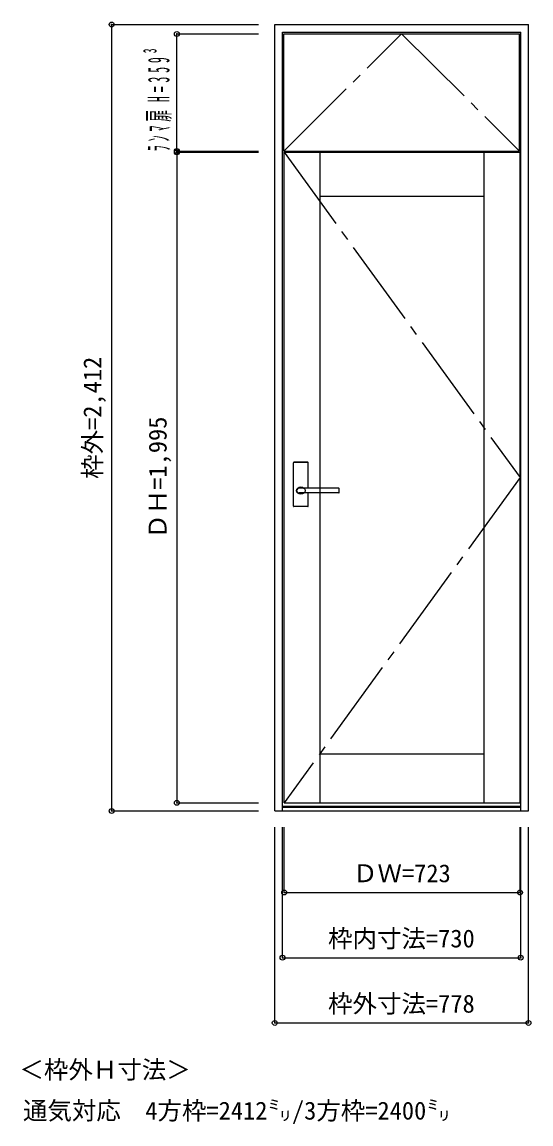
# Model space of a CAD drawing. Units: millimetres, scale not verified. Extents: x -921 to 640, y -1860 to 1519.
import ezdxf
from ezdxf.enums import TextEntityAlignment as Align

# ---------------------------------------------------------------- set-up
doc = ezdxf.new("R2010")
doc.units = ezdxf.units.MM
doc.header["$LTSCALE"] = 30
doc.header["$PDMODE"] = 32
doc.header["$PDSIZE"] = 15
doc.linetypes.add('CHAIN2', pattern=[12, 9, -1, 1, -1])
for name, color, linetype in [('0-0', 3, 'Continuous'), ('0-1_寸法', 7, 'Continuous'), ('0-2_文字', 7, 'Continuous')]:
    doc.layers.add(name, color=color, linetype=linetype)
doc.styles.add('ＭＳ ゴシック', font='')
doc.styles.get('ＭＳ ゴシック').set_extended_font_data('MS Gothic')

msp = doc.modelspace()

# ---------------------------------------------------------------- linework, layer by layer
at = {"layer": '0-0'}
for p, q in [((-145.96, 1511.99), (632.04, 1511.99)), ((-145.96, -900.01), (-145.96, 1511.99)), ((-121.96, 1487.99), (608.04, 1487.99)), ((-121.96, -900.01), (-121.96, 1487.99)), ((608.04, -900.01), (608.04, 1487.99)), ((632.04, -900.01), (632.04, 1511.99)), ((-118.46, 1482.99), (604.54, 1482.99)), ((-118.46, 1123.99), (-118.46, 1482.99)), ((604.54, 1123.99), (604.54, 1482.99)), ((-118.46, 1123.99), (604.54, 1123.99)), ((-116.96, 1119.99), (606.04, 1119.99)), ((-116.96, -875.01), (-116.96, 1119.99)), ((-6.96, -875.01), (-6.96, 1119.99)), ((496.04, -875.01), (496.04, 1119.99)), ((606.04, -875.01), (606.04, 1119.99)), ((-6.96, 984.99), (496.04, 984.99)), ((-44.96, 169.49), (-86.96, 169.49)), ((-88.46, 34.99), (-88.46, 167.99)), ((-43.46, 89.49), (-43.46, 167.99)), ((-70.78, 89.49), (-70.96, 89.49)), ((51.04, 75.49), (-70.96, 75.49)), ((51.04, 89.49), (-70.78, 89.49)), ((-43.46, 34.99), (-43.46, 75.49)), ((52.04, 76.49), (52.04, 88.49)), ((-44.96, 33.49), (-86.96, 33.49)), ((-6.96, -725.01), (496.04, -725.01)), ((-116.96, -875.01), (606.04, -875.01)), ((-145.96, -900.01), (632.04, -900.01)), ((-121.96, -885.01), (608.04, -885.01)), ((-121.96, -888.01), (608.04, -888.01))]:
    msp.add_line(p, q, dxfattribs=at)
at = {"layer": '0-0', "color": 7, "linetype": 'CHAIN2'}
for p, q in [((-118.46, 1123.99), (243.04, 1482.99)), ((243.04, 1482.99), (604.54, 1123.99)), ((-116.96, 1119.99), (606.04, 122.49)), ((606.04, 122.49), (-116.96, -875.01))]:
    msp.add_line(p, q, dxfattribs=at)
at = {"layer": '0-0', "color": 4}
for p, q in [((-44.96, 168.99), (-86.96, 168.99)), ((-87.96, 34.99), (-87.96, 167.99)), ((-43.96, 89.49), (-43.96, 167.99)), ((-43.96, 34.99), (-43.96, 75.49)), ((-44.96, 33.99), (-86.96, 33.99))]:
    msp.add_line(p, q, dxfattribs=at)
at = {"layer": '0-0'}
for centre, radius, start, end in [((-86.96, 167.99), 1.5, 90, 180), ((-44.96, 167.99), 1.5, 0, 90), ((51.04, 88.49), 1, 0, 90), ((51.04, 76.49), 1, 270, 0), ((-86.96, 34.99), 1.5, 180, 270), ((-44.96, 34.99), 1.5, 270, 0)]:
    msp.add_arc(centre, radius, start, end, dxfattribs=at)
at = {"layer": '0-0', "color": 4}
for centre, start, end in [((-86.96, 167.99), 90, 180), ((-44.96, 167.99), 0, 90), ((-86.96, 34.99), 180, 270), ((-44.96, 34.99), 270, 0)]:
    msp.add_arc(centre, 1, start, end, dxfattribs=at)
at = {"layer": '0-0'}
msp.add_ellipse((-65.96, 82.49), major_axis=(-13, 0), ratio=0.865384, dxfattribs=at)
msp.add_ellipse((-70.96, 82.49), major_axis=(-8, 0), ratio=0.875, start_param=4.712389, end_param=7.8539816, dxfattribs=at)
at = {"layer": '0-1_寸法', "color": 4}
for p, q in [((-645.96, 1511.99), (-645.96, -900.01)), ((-645.96, 1511.99), (-195.96, 1511.99)), ((-445.96, 1482.99), (-195.96, 1482.99)), ((-445.96, 1123.99), (-445.96, 1482.99)), ((-445.96, 1123.99), (-195.96, 1123.99)), ((-445.96, 1119.99), (-445.96, -875.01)), ((-445.96, 1119.99), (-195.96, 1119.99)), ((-445.96, -875.01), (-195.96, -875.01)), ((-645.96, -900.01), (-195.96, -900.01)), ((-145.96, -1550.01), (-145.96, -950.01)), ((-121.96, -1350.01), (-121.96, -950.01)), ((-116.96, -1150.01), (-116.96, -950.01))]:
    msp.add_line(p, q, dxfattribs=at)
for points in [[(-145.96, -1550.01), (632.04, -1550.01), (632.04, -950.01)], [(-121.96, -1350.01), (608.04, -1350.01), (608.04, -950.01)], [(-116.96, -1150.01), (606.04, -1150.01), (606.04, -950.01)]]:
    msp.add_lwpolyline(points, dxfattribs=at)
at = {"layer": '0-1_寸法'}
for p in [(-645.96, 1511.99), (-445.96, 1482.99), (-445.96, 1123.99), (-445.96, 1119.99), (-445.96, -875.01), (-645.96, -900.01), (-116.96, -1150.01), (606.04, -1150.01), (-121.96, -1350.01), (608.04, -1350.01), (-145.96, -1550.01), (632.04, -1550.01)]:
    msp.add_point(p, dxfattribs=at)

# ---------------------------------------------------------------- texts
at = {"layer": '0-1_寸法', "style": 'ＭＳ ゴシック'}
for s, p in [('枠外=2,412', (-660.96, 118.49)), ('ＤＨ=1,995', (-460.96, -65.01))]:
    msp.add_text(s, height=54.99, rotation=90, dxfattribs=at).set_placement(p, align=Align.BOTTOM_LEFT)
for s, p in [('ＤＷ=723', (94.04, -1135.01)), ('枠内寸法=730', (17.54, -1335.01)), ('枠外寸法=778', (17.54, -1535.01))]:
    msp.add_text(s, height=54.99, dxfattribs=at).set_placement(p, align=Align.BOTTOM_LEFT)
at = {"layer": '0-1_寸法', "insert": (-460.96, 1123.49), "char_height": 65.98, "attachment_point": 7, "rotation": 90, "style": 'ＭＳ ゴシック'}
msp.add_mtext('\\T1.67;\\W0.4;ﾗﾝﾏ扉H=359³', dxfattribs=at)
at = {"layer": '0-2_文字', "style": 'ＭＳ ゴシック'}
for s, p in [('＜枠外Ｈ寸法＞', (-928.51, -1737.35)), ('通気対応\u30004方枠=2412㍉/3方枠=2400㍉', (-917.74, -1862.96))]:
    msp.add_text(s, height=54.99, dxfattribs=at).set_placement(p, align=Align.BOTTOM_LEFT)

doc.saveas('drawing.dxf')
